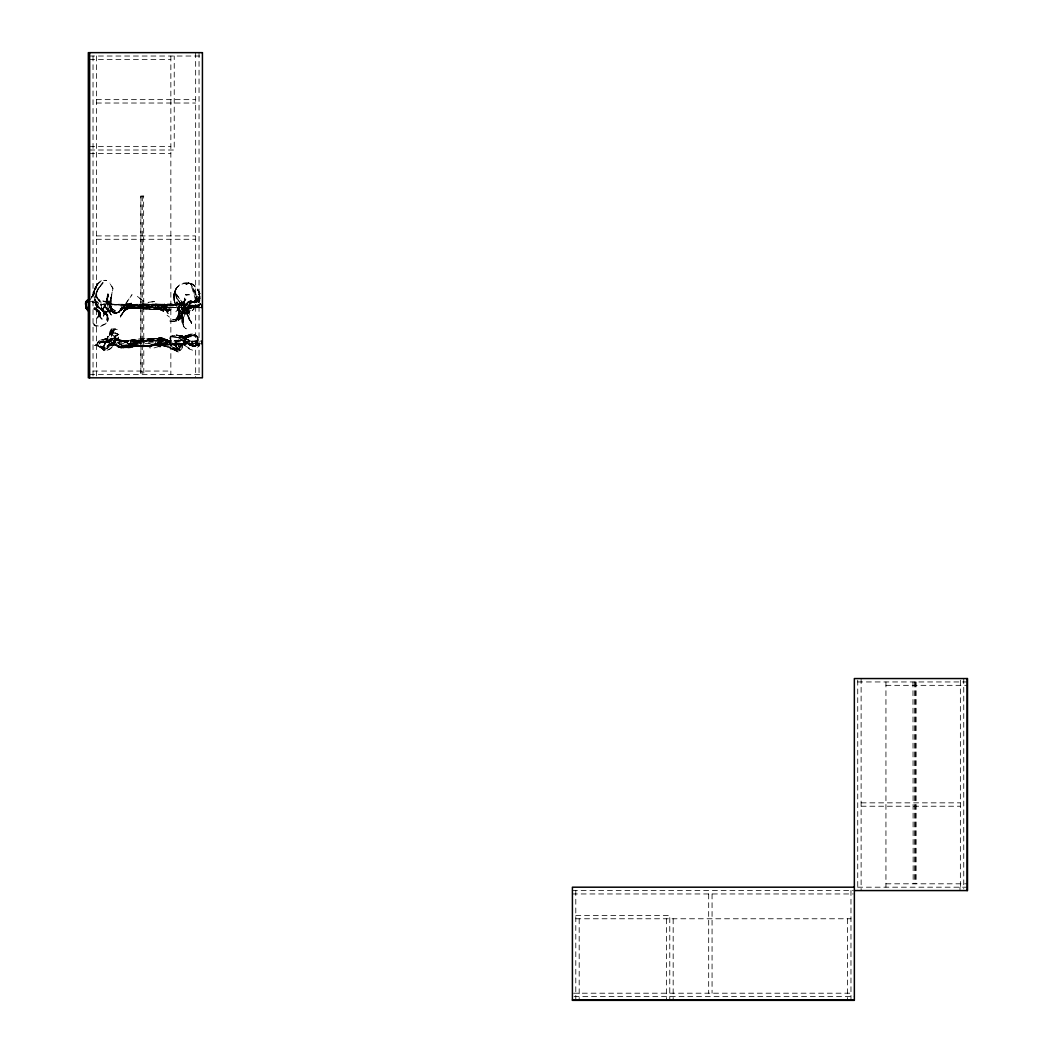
<?xml version="1.0" encoding="UTF-8"?>
<svg xmlns="http://www.w3.org/2000/svg" width="1053" height="1053" viewBox="0 0 1053 1053"><rect width="100%" height="100%" fill="white"/><g stroke="black" fill="none" stroke-linecap="round" stroke-linejoin="round"><path stroke-width="0.75" stroke-dasharray="5 3.75" d="M98.956 314.149L99.008 310.977L94.033 307.845L99.245 311.24L99.877 316.519L99.061 311.846L99.877 316.519L100.68 313.781L98.442 310.49L93.414 308.529L99.1 310.753L99.574 311.846L100.127 315.229L97.06 318.138L98.85 315.097L98.377 316.756L99.008 310.977M169.888 338.829L170.349 336.394L176.456 334.959L185.078 336.723L180.747 335.631L185.315 335.802L192.673 334.091L197.674 336.631L198.635 338.776L197.424 340.606L198.069 344.936C193.568 348.174 188.448 344.476 184.578 342.028L184.644 339.211L185.644 338.895L184.986 338.368L171.442 336.855M195.937 341.975C195.608 346.516 197.753 339.685 193.054 340.001M193.344 301.711L191.08 302.158L195.068 301.329L195.884 297.249L195.068 301.329L187.329 302.277L189.672 301.066L188.408 301.434L195.924 302.172L196.266 299.078L195.766 302.198L197.661 300.592L194.66 302.566L190.369 300.842L195.766 302.198L200.031 300.079C195.332 299.342 190.053 300.052 186.618 303.593L188.408 301.434L190.369 300.842L194.2 302.369L195.819 300.789L191.383 285.916C194.844 290.299 197.609 296.327 195.332 301.856L188.882 301.421L187.329 302.277L183.854 310.951L186.578 302.961L188.882 301.421L194.766 301.487L195.16 299.671L194.147 301.671L188.869 301.448L186.184 304.133M115.356 312.175L109.565 311.359L115.356 312.175L110.433 310.793L115.935 313.412L124.517 307.555L118.239 312.583L114.408 313.478L112.118 311.701L110.407 306.331L110.907 297.025L109.881 304.83L112.803 288.364L109.828 283.257M116.027 333.88L114.79 333.182L118.647 334.472L117.791 340.29L117.567 338.737L120.108 341.738L118.686 342.028L121.845 340.553L117.975 343.252L120.016 341.909L120.345 344.555L125.399 346.437L135.613 346.068C129.335 346.911 117.897 351.241 114.514 342.909L114.751 340.948L117.133 345.015L120.095 346.634L116.027 344.7L119.16 346.082L114.856 344.726L117.778 345.187L107.327 345.437L112.171 343.765L106.972 346.213L109.064 344.805L107.13 347.464L109.157 344.923L107.011 347.345L109.064 344.805L107.051 346.345L112.184 343.883L106.564 345.739L117.765 345.345L114.816 344.871L119.107 346.226L115.962 344.844L120.029 346.779L117.028 345.147L114.422 340.54L114.619 342.238L114.974 339.29L114.237 342.515L115.791 336.578C108.025 351.807 132.046 348.425 138.97 345.739L125.346 346.582L119.976 344.528L119.687 342.041L123.28 340.54C127.452 347.622 135.521 341.962 142.168 341.172C134.508 343.765 118.555 350.86 116.159 338.224L116.949 340.211L114 336.999L116.975 339.198L113.935 337.697L124.728 341.33L118.699 339.882L124.715 341.001L117.001 340.488L128.69 340.988L115.343 340.724L145.84 340.619L143.076 339.987L145.998 341.277C153.475 338.921 163.636 335.13 169.862 342.199L168.032 340.593L171.126 342.949L157.647 340.264L147.262 340.593L151.198 338.539L147.196 340.448L157.726 340.106L171.218 342.804L168.138 340.474L170.02 342.093C163.728 334.907 153.462 338.908 145.919 341.133L143.09 339.843L146.156 340.488L115.303 340.58L112.816 345.884L114.369 342.225C113.54 347.266 109.038 350.952 103.931 350.649L100.272 346.898L101.733 347.49L97.639 346.003L99.1 342.488L106.616 340.896L114.895 337.579C111.802 341.159 107.406 343.91 102.549 342.133L107.393 342.646L109.986 341.712L107.393 342.646L101.285 342.607L105.787 341.777L107.064 339.263L105.274 342.251M114.514 342.909L114.935 338.487L116.264 336.21L114.514 342.909L114.935 338.487M166.19 342.278L166.808 342.58L157.476 342.422L166.256 342.133M117.291 329.615L111.434 328.839L111.447 337.579L113.908 330.616L112.75 333.643M187.513 314.557C186.552 310.069 189.777 305.778 194.502 306.305L190.685 308.674L192.62 305.462L189.119 312.491L189.751 320.323L187.158 313.899L191.62 323.561L187.513 314.557L187.842 310.108L189.988 307.45L188.632 308.542L186.565 314.005L187.289 310.28L190.764 306.949L198.109 305.778L199.978 304.435M177.694 316.453L179.826 308.74L179.655 311.912L177.694 316.453L180.853 309.45L178.536 316.137L176.127 319.006L177.918 318.072L179.431 315.295L179.51 306.634L179.918 310.451L178.536 316.137L175.509 319.862L172.797 319.757L167.085 315.229M179.918 310.451L180.076 313.702L177.918 318.072L180.076 313.702L179.431 315.295M106.221 341.146L107.735 337.078L112.316 330.313L109.709 335.354L110.802 329.484L115.764 329.036L111.276 329.168L111.289 336.921L113.895 330.458L112.618 334.038M189.329 305.028L186.578 309.161L181.8 311.991L187.276 309.951L186.302 310.345L185.828 313.702L189.329 305.028L186.407 308.753L190.619 302.751L192.607 302.014L189.382 303.948L190.619 302.751M197.043 341.856L197.306 340.448L196.424 341.843L197.174 344.015C193.436 347.121 188.276 344.292 185.42 341.304L185.328 339.356L187.131 336.341L193.476 335.617L196.74 337.289L197.595 339L196.424 341.843L198.583 338.605L197.24 336.42L192.541 334.143L185.012 336.039L180.155 335.749L185.052 336.921L176.035 335.104L170.612 336.433L179.352 337.75L175.601 336.973C183.446 338.079 188.829 348.767 197.503 345.134L198.122 344.423L196.898 341.422L198.122 344.423L196.766 345.634C189.501 345.226 193.278 346.898 197.503 345.134L192.12 345.687L188.053 341.211L192.12 345.687L196.674 345.423L195.2 345.989L194.147 345.884L198.122 344.423M155.87 305.028L155.712 305.449A4.541 3.449 90 0 0 155.712 307.226L155.87 307.647M185.025 311.899C184.393 317.006 180.339 325.403 186.276 328.852C177.233 323.218 184.025 310.701 186.578 302.961M183.801 341.685L186.315 337.776L183.801 341.685L184.314 344.936L189.422 349.096L192.699 350.201L184.393 345.384L183.314 343.041C183.419 338.987 187.539 336.302 191.356 336.71M199.543 293.497C196.74 282.888 183.63 279.585 176.456 288.061C170.981 295.445 175.522 304.238 179.102 311.24L180.247 302.514L178.207 310.622L180.379 304.554L177.996 308.279L181.721 303.08L179.747 305.159L183.393 302.158L181.182 303.948L175.324 305.317L181.8 303.883L170.468 305.212L108.683 304.475L115.185 305.133L102.825 300.921L110.328 305.186L104.879 301.053L111.197 306.752L108.591 303.725L112.724 310.464L109.946 305.633L112.118 311.701L109.236 304.554L110.328 308.977L113.105 313.228L109.907 307.673L112.566 312.136L116.238 313.833L119.568 311.964L115.935 313.32L112.566 312.136L110.249 309.529L112.882 312.293L111.486 311.622M90.176 299.671C95.165 293.563 93.875 283.231 102.825 280.111L106.564 280.44M110.986 344.423L111.802 341.146M121.49 341.106L121.279 341.541A4.107 3.804 -90 0 0 121.279 343.304L201.715 343.739M92.809 296.038L95.533 286.864L94.388 289.575L92.967 295.209L95.468 287.311L97.903 283.547L94.388 289.575L95.468 287.311L92.546 295.656M197.53 339.158L196.674 342.08L197.938 344.449L196.832 341.251L197.648 343.857L196.977 344.963C189.408 348.912 183.775 339.342 177.207 337.579M111.105 340.501L111.947 338.184L109.775 341.817L107.419 342.278L109.986 341.712M114.356 340.33L115.791 336.578M179.326 312.715L179.26 306.581L179.207 315.137L177.825 317.809L175.456 319.585L172.797 319.757M184.117 327.075C179.931 320.652 182.656 298.065 194.226 301.921L195.371 299.671L194.66 301.987L190.817 302.645L185.578 314.255L186.723 310.385L182.169 311.372L180.458 313.755L186.17 309.279L189.435 305.278M104.181 340.975L100.246 342.238L99.1 345.094L104.405 348.148L106.958 347.753L113.54 341.909L114.053 340.777L110.986 339M113.908 330.616L108.011 346.595L111.21 342.857M113.895 330.458L107.854 346.503L111.131 342.751M121.819 315.044L125.241 308.503L120.345 317.15C122.582 310.332 129.98 306.62 136.877 307.779L126.373 307.423L119.502 310.925L124.794 307.95L130.085 306.91L138.14 308.305L133.139 307.423M96.758 344.502L98.534 341.211L100.733 340.08L109.288 338.092L100.733 340.08L98.692 341.264L96.758 344.502L94.678 345.134L96.81 344.515L95.678 345.213M91.94 296.828L94.849 293.353L92.006 296.854L93.691 293.826L93.033 296.156C94.033 289.786 96.547 283.191 102.839 280.361L106.419 280.467M113.54 341.909L114.25 340.711L111.71 343.936M184.617 340.54L185.644 338.895M125.412 307.752C136.798 304.514 149.342 305.765 160.635 308.503L163.557 311.477L160.635 308.503L153.725 306.41L130.427 306.028L125.412 307.752L120.318 316.966L124.82 310.082L133.047 307.265L130.638 307.292L137.364 307.502L126.334 307.107L119.45 310.622L124.78 307.621L129.927 306.62L121.227 308.213L137.706 308.081L124.057 307.726M190.817 302.645L189.658 304.106L192.831 302.093L189.013 303.369L193.752 301.935L188.711 302.329L195.187 301.527L196.108 297.236L195.187 301.527L194.226 301.921M91.256 297.196L94.652 293.142M180.589 337.342L184.959 338.395L186.881 336.197L191.212 334.986L197.174 336.631L198.662 340.211L197.648 343.857L195.674 345.502L191.514 345.029M197.543 347.319L199.675 345.029M126.808 303.475L121.121 308.792L126.808 303.475L123.017 307.318L132.046 294.643L123.714 306.923L126.794 303.883L121.082 309.253L126.794 303.883M166.256 306.62C170.244 304.804 143.208 307.252 166.216 306.581M167.335 307.647L167.493 307.226A4.541 3.449 -90 0 0 167.493 305.449L167.335 305.028M155.87 341.106L155.712 341.541A4.541 3.449 90 0 0 155.712 343.304L155.87 343.739M167.335 343.739L167.493 343.304A4.541 3.449 -90 0 0 167.493 341.541L167.335 341.106M194.2 302.369L195.819 300.789L195.582 298.236L194.66 302.566M194.2 302.645L195.476 302.014C198.425 295.63 193.963 289.654 190.922 284.349L193.041 288.759L195.976 300.921L194.147 302.672L195.976 300.921L195.805 298.21L194.95 302.382L190.975 301.763L187.487 302.501L189.711 301.355L186.776 303.843L190.369 301.132L195.805 302.487L199.912 300.618L198.346 299.855L188.579 301.671L196.148 302.185L194.687 302.843L190.369 301.132L194.687 302.843M200.109 303.488L198.003 305.488L195.582 306.147L199.162 306.147L197.372 307.094L125.833 307.094L123.978 306.331L125.833 305.581L197.372 305.581M199.228 304.33L198.003 305.488L200.702 303.567L193.568 308.318L198.806 304.541L192.133 310.609L199.938 304.528M125.636 309.674L120.266 316.071L124.82 310.082L128.742 308.187M186.342 309.121L189.751 306.041M124.425 305.739L119.818 309.503L127.966 303.738L131.428 303.159L124.175 305.502L128.545 303.606L120.384 305.238L108.749 304.251L153.488 304.356L120.819 305.449L128.466 303.948L131.467 303.475L124.254 305.804L128.466 303.948L119.937 309.793L124.53 306.028M117.357 333.998L114.711 332.787L118.831 334.472L115.396 336.052L118.831 334.472L117.699 340.303L117.752 337.934L118.226 340.382L117.712 338.776L120.318 341.922L119.042 342.041L123.201 340.606C127.413 347.78 135.521 342.172 142.142 341.33C134.244 343.278 122.293 350.425 116.488 340.935L116.014 338.368L117.001 340.303L114.106 336.907L118.291 339.698L124.807 341.383L117.001 340.33L128.69 341.146L115.303 340.58L112.882 331.484M145.788 345.739L141.247 345.608L158.082 345.292L165.94 346.358L173.548 349.109L177.931 349.201L179.379 348.609L179.563 347.424L179.629 348.74L175.311 347.938L179.326 348.109L176.983 348.977L179.615 347.582L176.983 348.977L172.429 346.885L168.743 341.422L169.967 343.041L167.006 340.711L170.073 342.383L163.162 339.211L168.414 340.738L135.561 340.685L132.968 343.857L133.599 346.398L132.717 345.081L121.727 345.121L133.165 345.068L125.175 345.476L131.48 344.542L135.798 345.489L131.77 344.91L124.372 347.24L133.81 344.831L149.289 346.476L134.745 344.831M186.578 309.161L180.642 313.926L182.274 311.425L184.038 301.211L185.96 299.355L184.236 301.658L184.051 304.185L184.802 298.196C184.63 306.726 184.683 316.071 176.865 321.415L168.677 320.652C176.299 323.916 182.261 318.098 185.091 311.649L180.695 318.809L176.865 321.415L181.471 316.005L179.168 319.033L178.22 319.599L181.011 316.821L179.102 318.993L175.482 320.362L179.168 319.033C183.485 313.162 182.564 305.396 178.233 299.868L181.063 304.988L182.564 310.503C181.919 303.738 175.983 299.223 175.311 292.497L185.157 307.121L183.999 305.541L185.46 309.055L183.643 304.278L175.074 292.523L176.443 297.946L179.905 303.29L179.194 301.632L182.366 310.674L181.234 304.922L181.366 314.07L179.273 318.401L183.525 312.399L184.604 298.065L183.801 304.106L183.999 301.579L185.894 299.118L183.841 301.079L183.025 308.121L184.183 304.33L182.077 311.24L186.17 309.279M130.282 307.647L192.923 307.647M130.282 343.739L130.427 343.647A2.488 1.514 90 0 0 130.427 341.198L130.282 341.106M192.923 305.028L192.778 305.107A2.488 1.514 -90 0 0 192.778 307.568M192.923 341.106L192.778 341.198A2.488 1.514 -90 0 0 192.778 343.647L192.923 343.739M200.899 303.751L196.069 306.647L190.764 308.002L198.003 306.068L191.501 307.042L188.632 308.542L190.764 306.949L196.398 306.12L188.882 308.358L185.499 314.334C186.223 308.977 191.027 305.146 196.463 305.752L192.172 306.397M199.451 304.291L195.7 306.462L197.372 307.094M170.612 336.433L181.353 337.368L189.25 340.395L186.473 339.171C189.092 338.368 196.306 346.463 190.869 343.462L194.121 343.712C182.774 344.252 171.073 343.818 159.753 345.766L164.202 344.673L159.859 346.476L159.977 343.067L157.305 339.75L160.727 342.975L157.634 340.435L183.92 340.382L174.416 340.461L183.841 340.145L175.575 340.251M111.434 328.839L109.894 331.55L109.341 335.946L110.868 332.709L107.288 338.026L107.38 340.277L107.801 336.697L112.144 332.077L107.288 338.026L107.801 336.697L106.05 341.067L101.154 342.501L109.17 342.159L111.184 340.33L111.644 338.092L109.17 342.159L111.17 339.592L108.867 342.107L103.918 342.041M103.128 341.225L99.193 343.726L99.522 345.687L105.142 348.188C108.498 347.108 112.605 344.673 113.119 340.935L111.789 339.119L99.416 342.475L97.653 344.884L97.955 346.121L104.405 348.148M107.788 342.436L114.895 337.579L111.789 339.119M102.128 341.264L99.1 342.488M194.239 306.094L192.699 306.739L197.029 303.909L188.961 309.872L191.738 306.265L188.671 313.083L188.816 311.991L188.948 318.888L187.342 314.9L190.435 320.902L187.842 318.045L191.936 322.336L190.132 319.967M162.399 310.056L166.835 309.99L170.52 308.529L165.597 309.45L155.054 308.805L166.979 309.608L153.067 308.292L159.753 309.016M115.896 313.017L119.081 311.964L113.184 313.004C109.367 309.608 109.736 303.883 109.749 299.276L110.512 308.766L111.802 311.491L109.433 304.37L110.512 308.766L112.684 311.872L115.896 313.017L110.433 310.793M98.798 342.159L106.498 339.632M157.911 346.792L163.82 345.002L180.037 344.673L159.529 344.686L165.808 345.621L163.057 344.897L173.587 344.752L162.767 343.923L148.881 345.41L150.131 348.201L150.092 346.147L148.815 345.331L163.254 343.818L176.917 344.95L170.165 344.528L183.748 344.502L180.511 344.989L187.645 342.909L182.617 344.449L189.658 340.619L184.393 345.042L178.655 346.634L182.445 344.502L184.512 345.147L189.632 340.751L182.696 344.594L185.499 343.831L180.537 345.134L189.198 343.423L193.133 344.476L190.409 340.935L184.959 338.395M154.041 347.938L160.688 345.924L160.003 347.437L160.095 343.173L158.858 340.935M185.012 336.039L188.763 335.025M161.478 345.437L162.201 345.252M162.136 338.079L149.144 339.579L145.998 341.277L148.21 340.343L137.732 340.764L141.457 340.527L134.823 341.988L143.419 339.54L148.157 339.527M150.368 345.687L141.984 345.463L151.448 345.753L148.815 345.331L163.254 343.818M100.733 340.08L109.288 338.092M96.613 344.989L94.612 345.463L97.113 345.476L100.706 347.859L97.337 345.423L94.612 345.463L97.008 344.923L101.062 347.687L97.008 344.923M194.252 346.108L198.069 344.936L195.253 346.134L196.292 345.66L191.804 345.766M166.835 309.99L172.574 308.832L164.558 309.753L170.612 310.135L160.675 309.213L163.333 311.675L160.635 308.503M89.676 301.882L93.072 301.224M130.085 306.91L120.16 308.608L132.309 307.989L160.964 309.714L121.279 307.226A4.107 3.804 -90 0 1 121.279 305.449L201.715 305.028M150.987 345.529L149.197 345.871L151.895 345.95L133.784 344.673L124.372 347.24L131.796 345.055L136.192 345.713L131.533 344.713L124.425 346.279L131.612 345.187L124.136 345.463L133.06 345.489L132.981 346.384L132.823 343.818L135.521 340.645L168.441 340.593L158.082 339.553L166.387 340.33L163.123 339.356L169.796 343.12L168.454 341.33L172.31 347.029L175.285 348.622L177.101 349.056L180.392 347.622L177.259 348.885L175.285 347.806L179.892 349.464L179.523 347.042L177.47 344.16L171.981 342.725L176.285 345.489L174.824 344.436L177.154 348.385L179.339 350.017L179.536 347.885L178.418 349.004C169.164 348.49 160.504 343.528 150.816 344.923L154.975 345.081M148.197 339.685L159.069 338.368L155.87 338.75M158.384 345.779L159.99 345.502L149.355 345.911L159.938 345.358L150.763 345.818M129.032 306.752L133.494 306.041L152.79 306.844M129.361 346.845L145.656 346.384L130.48 346.371L141.615 346.108M149.473 345.726L147.565 345.845L157.897 344.989M193.568 346.187L194.239 345.963L186.973 343.133L191.383 345.542M95.152 302.659L97.192 302.408L91.743 302.58L95.152 302.659L93.283 302.843M194.147 345.884L196.766 345.634M199.491 344.686L197.135 344.91L202.044 345.015M155.212 344.989L161.201 344.502M153.106 338.869L159.056 338.526M154.041 345.16L155.515 345.081L154.817 345.081M125.833 307.094L127.703 306.331L125.833 305.581M125.833 341.672L124.043 342.62L197.372 343.173L199.228 342.422L197.372 341.672L125.833 341.672L127.703 342.422L125.833 343.173M197.372 341.672L195.516 342.422L197.372 343.173M162.175 337.934L149.118 339.421L145.919 341.133L148.144 340.224L137.732 340.606L141.431 340.369L134.784 341.83L143.392 339.382L145.985 339.711M93.243 302.185L97.613 302.027L92.348 302.224M89.65 56.033L200.794 56.033M89.65 59.416L170.849 59.416M96.415 99.64L195.661 99.64M96.415 103.023L195.661 103.023M89.65 146.63L170.849 146.63M89.65 150.013L174.232 150.013L174.232 56.033M89.65 153.396L170.849 153.396M143.813 196.069L140.812 196.069L140.812 373.499L143.813 373.499L143.629 196.069M96.415 235.911L195.661 235.911M96.415 239.294L195.661 239.294M195.99 307.555C196.503 300.592 193.949 311.78 200.004 307.555M201.715 307.647L121.371 307.555M121.371 341.198L201.715 341.106M92.901 371.051L170.849 371.051M89.65 374.434L200.794 374.434M857.629 681.949L967.141 681.949M885.942 685.332L967.141 685.332M861.117 802.847L960.362 802.847M861.117 806.229L960.362 806.229M885.942 883.809L967.141 883.809M857.629 887.192L967.141 887.192M572.411 890.575L852.719 890.575M572.411 893.958L853.233 893.958M575.794 915.386L669.774 915.386L669.774 999.968M575.794 918.769L850.969 918.769M573.543 993.203L853.233 993.203M574.056 996.586L854.352 996.586M194.66 301.987L188.974 301.711M160.267 304.291L154.264 304.238L168.283 304.725L160.267 304.291L181.8 303.58L175.311 305.001L181.129 303.646L185.486 300.342L179.629 304.883L182.353 301.882L177.22 309.306L180.181 304.33L178.036 310.464L179.813 303.382L178.905 311.293C168.572 299.434 175.259 276.399 193.502 284.534L200.162 293.669M190.422 334.077L192.673 334.091M176.654 348.859L178.905 348.872M125.044 347.293L126.913 347.319L119.437 346.24L125.044 347.293L122.398 347.174M125.031 347.451L126.913 347.477L119.331 346.358L125.031 347.451L122.332 347.319M143.142 303.909L160.398 304.264L153.317 304.12L158.582 304.58L156.818 304.33L163.149 306.37L166.558 308.621L163.149 306.37M154.962 304.514L160.319 305.344L167.466 309.635L160.319 305.344L142.181 304.106C157.437 306.186 172.929 303.461 187.96 304.751L183.235 303.883L169.401 304.909L179.879 304.185L120.384 305.238L107.775 303.619L115.317 304.909L106.761 302.343L111.289 306.476L108.656 303.369L112.816 310.214L108.209 301.224L111.644 308.792L115.33 310.596L111.644 308.792L110.17 305.554L113.184 313.004L110.697 308.397L110.196 304.672L111.039 310.174L111.157 297.117L110.552 305.028L112.25 311.477L110.697 308.397L110.657 301.421L113 288.259L109.92 283.086M195.924 344.331L199.78 344.449M176.878 348.635L179.629 348.74M162.452 340.014L158.042 339.711L168.414 340.738M180.55 335.631L186.473 337.552L190.238 336.46L186.618 337.315L181.116 336.104L186.394 337.631L176.035 335.104L180.958 335.67M173.061 344.265L176.312 344.634M162.465 339.869L168.441 340.593M140.01 345.476L147.604 346.437L141.826 345.621M104.129 349.399L105.392 349.583L100.996 346.476M115.461 344.963L121.161 347.78M118.66 347.398L114.593 343.936L118.66 347.398L121.161 347.938M116.08 333.59L118.831 334.472M189.553 344.95L192.462 345.963M159.872 305.094L163.478 306.528L168.348 311.543L165.584 308.095L168.151 313.649L163.992 302.316L167.361 312.859L165.453 308.437L166.953 310.03L163.452 306.897M159.293 305.159L163.057 306.673M193.765 335.789L196.674 337.065M162.307 310.688L157.937 308.753L163.544 310.819L153.725 308.647L163.057 309.029L169.599 310.569L160.675 309.213L163.333 311.675M159.2 308.937L162.491 310.438M115.935 313.412L112.697 311.859L110.447 309.371L112.684 311.872M105.142 348.188L102.694 347.003L104.339 349.438M178.233 352.044L168.967 347.398L173.061 349.767L179.128 350.873L181.695 349.504L182.59 346.779L181.577 344.094L181.708 345.094L182.445 344.502L180.761 343.515L178.51 343.462L183.419 345.489L178.589 346.49L182.274 344.542L183.209 345.45L180.379 343.962L182.274 344.542L181.537 345.121L181.537 344.173L182.037 348.53C178.984 353.097 172.547 349.478 169.112 347.279L177.509 351.465L168.427 346.305M176.233 346.411L171.889 343.91L170.915 342.291L176.391 346.503L175.246 341.751L176.114 347.016L178.207 348.754L176.114 347.016M156.976 339.711L157.989 340.29M96.863 306.265L95.323 303.58C93.612 295.63 97.574 288.232 103.102 282.783L97.837 289.917L96.297 294.156L96.6 292.102L96.797 297.565L99.653 301.369L96.652 296.446L100.772 301.579L101.851 308.45L105.59 314.084L97.481 305.673L105.497 313.044L99.508 307.739C104.326 310.266 109.854 314.847 107.748 320.994L107.63 316.018L107.748 320.994L106.287 323.561L100.167 326.654L97.613 326.878L94.086 325.377L93.506 321.981L94.336 324.982L99.403 326.272L105.695 323.745L107.419 321.099C109.749 314.952 104.076 310.503 99.324 307.963L105.326 313.294L97.271 305.857L105.392 314.294L101.614 308.568L100.561 301.737L96.573 297.657L96.494 296.564L99.561 301.566L96.573 297.657L96.415 292.26L96.034 294.037L97.929 289.457L102.891 282.731C97.218 288.14 93.388 295.696 95.099 303.672L96.692 306.476L95.152 302.119L97.047 307.015L96.073 303.435C95.231 308.832 102.286 308.16 103.799 312.32L104.142 314.413L105.787 310.674L103.26 316.255L105.089 312.267L108.209 310.911L103.299 313.439L105.971 311.793L111.71 311.03L108.946 310.214L114 311.885L109.907 310.28L104.023 305.686L111.473 314.847C106.274 308.924 108.735 300.908 107.551 293.866L106.985 304.396L107.84 295.946L107.116 299.842L108.985 293.458L104.879 306.699L105.669 303.619L103.062 310.095L105.103 305.554L99.193 314.755L105.024 305.291L102.852 309.99L105.445 303.514L104.537 306.515L108.88 293.103L105.945 302.224L107.643 296.406L106.708 304.449L107.327 293.84C108.485 300.908 105.971 309.279 111.355 315.097L107.735 308.726L109.802 312.991L103.957 305.962L109.854 310.582L113.948 312.162L108.907 310.53L111.763 311.333L105.274 312.412L103.391 313.649L108.196 311.254L105.274 312.412L103.378 316.44L105.682 311.135L104.352 314.386L102.365 309.858L97.205 306.752L95.389 302.093M194.239 334.551L197.674 336.631M130.282 305.028L130.427 305.107A2.488 1.514 90 0 1 130.427 307.568M96.718 306.778L98.034 307.687L97.534 304.791L98.034 307.687M99.508 313.175L96.876 310.082L99.508 313.175L96.007 310.674L100.68 313.781L100.167 315.926L98.442 310.49L100.219 313.991L96.876 309.556L99.574 311.846L93.651 308.805L99.469 311.859L95.849 309.358L99.1 310.753L99.68 315.518L98.153 310.648L95.994 307.924L100.167 313.241L94.586 308.016L99.1 310.753L98.548 316.466L95.81 318.875L99.943 314.597M115.317 344.647L118.752 347.266M178.01 348.661L175.877 346.937L175.206 343.699M100.18 346.345L104.089 350.517C109.42 350.978 113.29 346.648 114.527 341.83L113.658 343.502L115.396 339.671L111.276 329.168M199.899 293.932L198.293 291.563L200.267 295.064M97.258 309.898L95.836 307.634L99.561 315.768L97.258 309.898L98.969 313.281M199.78 293.353L197.78 289.825L199.794 293.576M107.959 308.555L109.973 312.78M200.254 298.052L198.872 294.063L200.228 298.644M200.031 296.656L199.096 293.905L200.188 297.709M196.121 295.696L194.647 290.904M111.21 309.569L110.21 303.764L110.407 306.331M176.575 347.385L176.522 341.133L175.285 344.555L178.378 339.79L177.47 340.303L183.841 340.04L177.444 340.461L178.444 339.935L175.351 344.686L176.693 341.172L176.68 347.477M170.204 337.5L170.296 339.527M174.93 290.589L175.088 294.392M963.745 678.553L963.745 888.929M960.362 680.199L960.362 888.929M959.994 887.192L959.994 890.575M915.978 681.949L915.978 883.809M915.794 681.949L915.794 883.809M914.478 681.949L914.478 883.809M912.977 681.949L913.162 883.809M885.942 681.949L885.942 887.192M861.117 678.553L861.117 890.575M857.734 680.199L857.734 890.575M850.969 890.469L850.969 999.968M847.586 918.769L847.586 999.968M712.065 893.958L712.065 993.203M708.682 893.958L708.682 993.203M673.17 918.769L673.17 999.968M666.391 918.769L666.391 999.968M579.189 918.769L579.189 999.968M575.794 890.469L575.794 999.968M199.043 52.65L199.043 376.184M195.661 52.65L195.661 376.698M170.849 56.033L170.849 374.434M161.609 305.028L161.609 307.647M161.609 341.106L161.609 343.739M142.313 196.069L142.313 373.499M140.997 196.069L140.997 373.499M96.415 55.941L96.415 376.698M93.033 55.941L93.033 376.184M197.385 298.223L197.319 302.158L197.385 298.223M127.242 307.186L127.202 305.028L127.268 305.897A3.33 1.277 90 0 1 127.242 307.186M127.242 343.278L127.202 341.106L127.268 341.975A3.33 1.277 90 0 1 127.242 343.278M179.694 346.924L179.615 349.846L176.983 347.845L174.693 344.134L171.718 342.791L177.602 344.028L179.694 346.924M199.438 299.368L199.386 301.474L199.03 296.485L199.438 299.368L196.845 294.853L199.438 299.368M174.048 298.855L173.995 300.421L174.469 292.642L176.312 287.864L173.798 294.643L174.469 292.642L174.048 298.855M107.643 338.171L107.551 340.343L107.735 337.078L107.643 338.171M103.049 347.859L102.97 349.399L103.049 347.859M97.31 303.738L97.547 307.107L97.31 303.738M107.735 315.268L107.274 320.415L107.735 315.268L105.274 311.978L107.735 315.268M179.694 310.161L179.207 315.137L176.114 318.717L179.852 313.597L179.694 310.161M179.523 311.635L179.036 316.137L177.825 317.809L179.852 313.597L179.036 316.137L179.523 311.635L176.917 302.053L179.523 311.635M179.76 311.556L179.207 316.321L179.76 311.556L177.009 301.79L179.76 311.556M104.839 343.857L102.825 349.069L104.879 342.633L106.735 340.764L104.839 343.857M182.893 317.164L182.959 322.31L182.893 317.164M186.802 311.359L186.342 313.899L187.092 310.108L187.289 315.137L186.802 311.359M199.688 298.604L198.806 302.632L199.254 296.367L199.965 300.776L199.688 298.604M183.156 317.124L183.261 323.85L183.156 317.124M107.511 315.347L106.419 320.494L107.511 315.347L105.116 312.228L107.511 315.347M104.971 344.186L102.997 349.083L105.05 342.712L106.866 340.856L104.971 344.186M94.599 289.72L93.033 296.156L95.691 287.061L94.599 289.72L98.021 283.784L94.599 289.72M188.75 310.543L188.026 313.281L189.356 309.306L188.75 310.543M185.144 307.331L184.262 310.148L186.907 303.698L185.144 307.331M176.456 288.061L174.008 294.55L174.693 301.737L174.008 294.55L176.456 288.061M187.381 310.517L186.644 312.083L188.382 308.437L187.381 310.517L190.238 306.949L187.381 310.517M97.732 304.857L97.179 306.002L98.837 302.711L97.732 304.857L98.192 307.489L97.732 304.857M198.214 343.976L197.266 345.568L194.147 346.029L197.266 345.568L198.214 343.976M183.525 312.399L179.55 317.664L183.525 312.399M113.645 341.804L110.762 346.411L106.314 348.859L110.644 346.095L113.645 341.804M183.735 312.53L179.668 317.888L183.735 312.53M179.142 308.029L175.693 311.938L179.142 308.029M112.237 332.169L109.788 334.815L112.237 332.169M118.647 334.472L115.646 336.065L118.647 334.472M111.184 340.33L107.485 342.396L111.184 340.33M111.381 340.316L108.972 342.422L111.381 340.316M122.832 308.74L118.212 312.293L114.487 313.189L118.212 312.293L122.832 308.74M181.498 316.808L176.614 319.994L181.498 316.808M107.393 341.317L104.879 342.633L109.13 340.632L107.393 341.317M190.264 336.289L186.473 337.421L178.391 335.775L186.96 337.223L188.816 337.013L181.708 336.236L186.96 337.223L190.264 336.289M188.448 282.954L185.881 284.152L190.08 282.967L188.448 282.954L193.502 284.534L188.448 282.954M188.5 283.178L186.131 284.205L190.014 283.231L188.5 283.178L193.397 284.784L188.5 283.178M136.693 342.107L136.008 342.396L142.063 339.895L136.693 342.107M136.614 341.975L135.942 342.251L142.023 339.75L136.614 341.975M189.645 301.75L188.132 302.356L194.766 301.487L189.645 301.75M118.239 312.583L114.408 313.478L118.239 312.583M109.578 341.909L106.945 342.567L109.578 341.909M179.102 318.993L175.904 319.888L179.102 318.993M103.497 304.12L100.601 304.857L105.761 303.817L103.497 304.12M109.17 340.106L108.143 340.343L110.934 339.987L109.17 340.106M103.694 304.291L100.851 304.949L105.84 304.054L103.694 304.291M134.007 339.342L128.348 340.593C139.759 338.434 151.79 337.315 163.228 339.922L153.264 338.276L134.007 339.342M188.171 336.091L184.959 336.631L188.171 336.091M152.83 301.737L148.025 302.356L154.462 301.527L152.83 301.737M161.965 344.239L168.625 344.726L161.965 344.239M133.665 346.068L130.414 346.226L141.247 345.963L133.665 346.068M187.013 294.879L185.71 294.932L190.145 294.814L187.013 294.879M186.934 294.656L185.552 294.695L190.238 294.59L186.934 294.656M132.309 307.989L124.122 308.042L156.858 309.477L123.662 307.713L132.309 307.989M157.884 304.541L147.341 304.501L161.978 304.659L157.884 304.541M149.289 346.476L144.195 346.253L149.289 346.476M162.991 345.042L162.175 345.015L165.663 345.713L162.991 345.042M180.682 343.62L178.365 343.515L182.274 344.542L180.682 343.62M148.447 346.727L144.248 346.384L148.447 346.727M175.983 349.543L173.982 349.385L178.457 349.807L174.048 349.227L178.365 349.649L175.983 349.399M149.579 346.463L142.747 345.7L149.579 346.463M150.026 346.003L148.71 345.858L151.184 346.437L149.908 346.016L150.21 346.885L150.092 346.147L151.184 346.437L148.644 345.7L150.026 346.003M167.177 344.265L164.887 343.883L168.691 344.581L167.177 344.265M168.519 340.422L158.766 337.473L168.519 340.422M188.039 304.646L183.88 303.593L188.039 304.646M193.094 305.449L193.476 306.673L193.094 305.449M164.373 309.2L162.978 308.674L168.177 310.872L164.373 309.2M164.307 309.516L163.057 309.029L168.111 311.188L164.307 309.516M115.33 310.885L111.539 309.029L115.33 310.885M104.602 349.807L103.47 348.859L104.602 349.807M102.023 319.02L100.338 317.335L102.023 319.02M143.813 301.342L137.101 296.209L143.813 301.342M101.904 319.02L99.285 316.255L101.904 319.02M197.174 298.289L196.463 296.591L197.819 300.816L197.174 298.289M106.274 314.676L105.3 312.162L106.919 316.769L106.274 314.676M106.498 314.636L105.497 311.978L107.116 316.848L106.498 314.636M184.551 345.121L183.906 342.699L184.551 345.121M95.968 304.817L94.77 297.709L95.968 304.817M96.178 304.659L95.02 297.723L96.178 304.659"/><path stroke-width="1.5" d="M201.715 307.647L201.926 307.226A4.107 3.804 -90 0 0 201.926 305.449L201.715 305.028M201.715 343.739L201.926 343.304A4.107 3.804 -90 0 0 201.926 341.541L201.715 341.106M86.807 301.158L85.898 304.317L87.123 300.447L85.741 302.58L87.478 300.223L85.78 301.816L85.49 303.83L86.649 308.99M87.03 301.211L85.714 303.83L86.978 308.898L86.346 306.37M86.438 302.237L87.096 301L86.438 301.237L88.136 300.855M86.412 302.566L87.728 300.776M854.352 887.192L572.411 887.192L572.411 1000.35L854.352 1000.35L854.352 678.553L967.51 678.553L967.51 890.575L854.352 890.575M572.411 999.968L854.352 999.968M87.86 310.714L85.82 307.515L86.596 308.858M87.03 309.292L85.898 306.936L87.82 310.293M85.898 306.936L86.978 308.898M967.141 678.553L967.141 890.575M89.65 52.65L89.65 377.816M202.426 52.65L88.334 52.65L88.334 377.816L202.426 377.816L202.426 52.65"/></g></svg>
